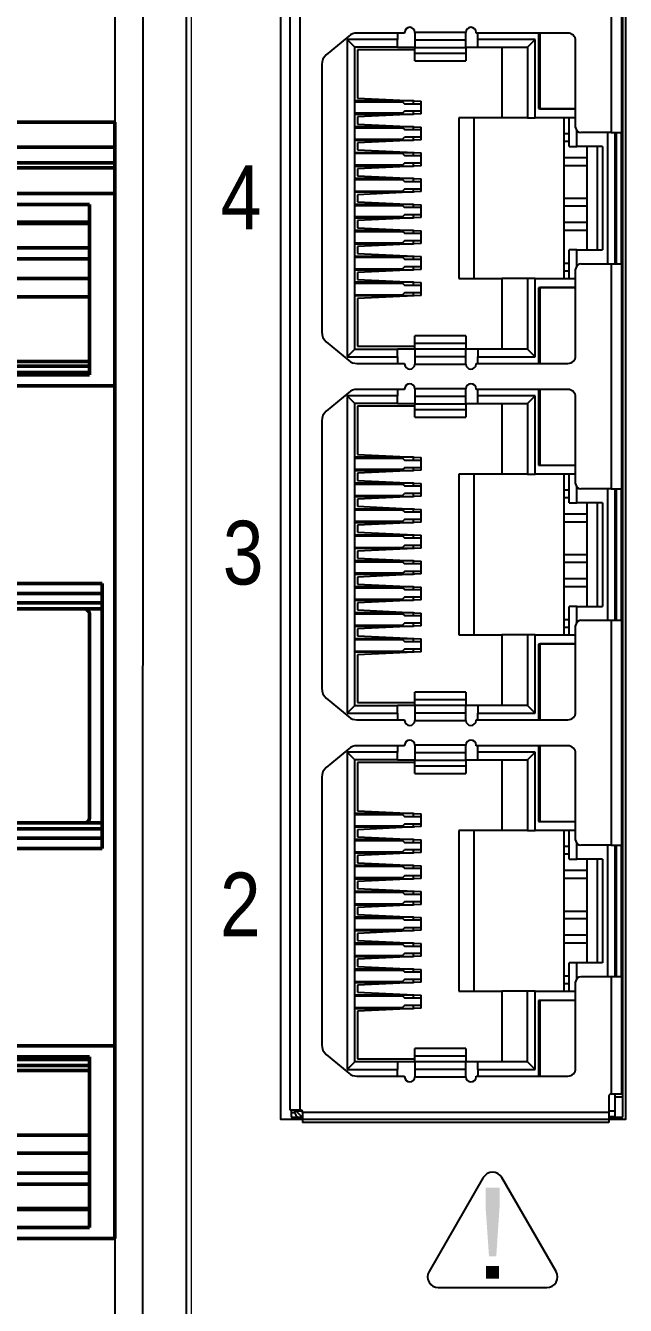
# Model space of a CAD drawing. Header units: inches. Extents: x 0 to 316, y -1 to 150.
# Drawn here: x 257.7933 to 258.025, y 27.285 to 27.7797 of the extents above; entities that cross this region are included whole.
import ezdxf

# ---------------------------------------------------------------- set-up
doc = ezdxf.new("R2010")
doc.units = ezdxf.units.IN
doc.header["$MEASUREMENT"] = 0
doc.styles.add('尺寸标注Arial', font='arial.ttf', dxfattribs={"width": 0.7})

# ---------------------------------------------------------------- blocks, each defined once
blk = doc.blocks.new('AB 1783-US5T')
h = blk.add_hatch(color=2)
edge = h.paths.add_edge_path()
edge.add_spline(control_points=[(-0.0155, 1.37), (-0.0155, 1.37), (-0.0207, 1.4447), (-0.0207, 1.4447), (-0.0207, 1.4447), (-0.0207, 1.4447), (-0.0207, 1.4759), (-0.0207, 1.4759), (-0.0207, 1.4759), (-0.0207, 1.4759), (0.0007, 1.4759), (0.0007, 1.4759), (0.0007, 1.4759), (0.0007, 1.4759), (0.0007, 1.4447), (0.0007, 1.4447), (0.0007, 1.4447), (0.0007, 1.4447), (-0.0043, 1.37), (-0.0043, 1.37), (-0.0043, 1.37), (-0.0043, 1.37), (-0.0155, 1.37), (-0.0155, 1.37)], knot_values=[0, 0, 0, 0, 0.166667, 0.166667, 0.166667, 0.166767, 0.333333, 0.333333, 0.333333, 0.333433, 0.5, 0.5, 0.5, 0.5001, 0.666667, 0.666667, 0.666667, 0.666767, 0.833333, 0.833333, 0.833333, 0.833433, 1, 1, 1, 1], degree=3, periodic=0)
h = blk.add_hatch(color=2)
edge = h.paths.add_edge_path()
edge.add_spline(control_points=[(-0.02, 1.3351), (-0.02, 1.3351), (-0.02, 1.3548), (-0.02, 1.3548), (-0.02, 1.3548), (-0.02, 1.3548), (-0.0001, 1.3548), (-0.0001, 1.3548), (-0.0001, 1.3548), (-0.0001, 1.3548), (-0.0001, 1.3351), (-0.0001, 1.3351), (-0.0001, 1.3351), (-0.0001, 1.3351), (-0.02, 1.3351), (-0.02, 1.3351)], knot_values=[0, 0, 0, 0, 0.25, 0.25, 0.25, 0.2501, 0.5, 0.5, 0.5, 0.5001, 0.75, 0.75, 0.75, 0.7501, 1, 1, 1, 1], degree=3, periodic=0)
at = {"color": 2}
for p, q in [((-0.5925, 4.5177), (-0.5925, 0.0001)), ((-0.5493, 0.0001), (-0.5492, 4.5079)), ((-0.4823, 0.1673), (-0.4823, 4.3406)), ((0.1909, 1.5846), (0.1909, 3.8799)), ((-0.3228, 3.8597), (-0.3228, 1.5959)), ((-0.3071, 3.8597), (-0.3071, 1.5959)), ((0.1732, 3.4514), (0.1732, 3.1042)), ((0.189, 3.4514), (0.189, 3.1042)), ((0.1909, 3.2616), (0.189, 3.2616)), ((-0.2319, 3.2531), (-0.2665, 3.2242)), ((-0.1567, 3.2477), (-0.2343, 3.2477)), ((-0.2343, 3.2477), (-0.2343, 2.7579)), ((-0.2343, 3.2477), (-0.2224, 3.2358)), ((-0.1457, 3.2577), (-0.2193, 3.2577)), ((-0.1567, 3.2577), (-0.1567, 3.2477)), ((-0.1567, 3.2358), (-0.1567, 3.2477)), ((-0.1457, 3.2587), (-0.1457, 3.2577)), ((-0.0512, 3.2587), (-0.1299, 3.2587)), ((-0.1299, 3.2587), (-0.1299, 3.2469)), ((-0.0512, 3.2469), (-0.1299, 3.2469)), ((-0.1299, 3.2469), (-0.1299, 3.2356)), ((-0.0512, 3.2469), (-0.0512, 3.2587)), ((-0.0512, 3.2356), (-0.0512, 3.2469)), ((-0.0354, 3.2577), (-0.0354, 3.2587)), ((0.1063, 3.2577), (-0.0354, 3.2577)), ((-0.0327, 3.2477), (-0.0327, 3.2577)), ((0.0555, 3.2477), (-0.0327, 3.2477)), ((-0.0327, 3.2358), (-0.0327, 3.2477)), ((0.0555, 3.2477), (0.0437, 3.2358)), ((0.0555, 3.1268), (0.0555, 3.2477)), ((0.061, 3.2577), (0.061, 3.141)), ((0.063, 3.2577), (0.063, 3.1408)), ((0.1181, 3.112), (0.1181, 3.2459)), ((0.189, 3.2419), (0.1909, 3.2419)), ((-0.1567, 3.2358), (-0.2224, 3.2358)), ((-0.2224, 2.7697), (-0.2224, 3.2358)), ((-0.2185, 3.2319), (-0.2185, 3.1573)), ((-0.1299, 3.2319), (-0.2185, 3.2319)), ((-0.1567, 3.2358), (-0.1299, 3.2358)), ((-0.1299, 3.2356), (-0.0512, 3.2356)), ((-0.1299, 3.2263), (-0.1299, 3.2356)), ((-0.0512, 3.2263), (-0.1299, 3.2263)), ((-0.1299, 3.215), (-0.1299, 3.2263)), ((-0.0512, 3.2358), (-0.0327, 3.2358)), ((-0.0512, 3.2356), (-0.0512, 3.2263)), ((-0.0512, 3.2263), (-0.0512, 3.215)), ((-0.0327, 3.2358), (0.0437, 3.2358)), ((0.0043, 3.2358), (0.0043, 3.1268)), ((0.0437, 3.2358), (0.0437, 3.1268)), ((-0.2736, 3.2091), (-0.2736, 2.7964)), ((-0.1299, 3.215), (-0.0512, 3.215)), ((0.061, 3.2126), (0.063, 3.2146)), ((0.061, 3.2126), (0.063, 3.2126)), ((0.061, 3.191), (0.063, 3.189)), ((0.061, 3.191), (0.063, 3.191)), ((0.1909, 3.1876), (0.189, 3.1876)), ((0.189, 3.1679), (0.1909, 3.1679)), ((0.1909, 3.1616), (0.189, 3.1616)), ((-0.1319, 3.153), (-0.2224, 3.153)), ((-0.2224, 3.1516), (-0.1488, 3.1516)), ((-0.2185, 3.1573), (-0.1201, 3.1526)), ((-0.1488, 3.1516), (-0.1456, 3.1487)), ((-0.1456, 3.1487), (-0.1201, 3.1487)), ((-0.1319, 3.1487), (-0.1319, 3.153)), ((-0.1201, 3.1329), (-0.1201, 3.1526)), ((0.061, 3.141), (0.1181, 3.141)), ((0.063, 3.1408), (0.1181, 3.1408)), ((0.189, 3.1419), (0.1909, 3.1419)), ((-0.1488, 3.1339), (-0.2224, 3.1339)), ((-0.2224, 3.1325), (-0.1319, 3.1325)), ((-0.1201, 3.1329), (-0.2185, 3.1282)), ((-0.2185, 3.1282), (-0.2185, 3.1173)), ((-0.1456, 3.1369), (-0.1488, 3.1339)), ((-0.1201, 3.1369), (-0.1456, 3.1369)), ((-0.1319, 3.1325), (-0.1319, 3.1369)), ((-0.0622, 3.1268), (-0.0622, 2.8788)), ((0.0043, 3.1268), (-0.0622, 3.1268)), ((-0.0386, 2.8788), (-0.0386, 3.1268)), ((0.0437, 3.1268), (0.0043, 3.1268)), ((0.0437, 3.1268), (0.0555, 3.1268)), ((0.1181, 3.1268), (0.0555, 3.1268)), ((0.1004, 2.8788), (0.1004, 3.1268)), ((0.1083, 3.0827), (0.1083, 3.1268)), ((0.1909, 3.1366), (0.189, 3.1366)), ((-0.1319, 3.113), (-0.2224, 3.113)), ((-0.2224, 3.1116), (-0.1488, 3.1116)), ((-0.2185, 3.1173), (-0.1201, 3.1126)), ((-0.1488, 3.1116), (-0.1456, 3.1087)), ((-0.1456, 3.1087), (-0.1201, 3.1087)), ((-0.1319, 3.1087), (-0.1319, 3.113)), ((-0.1201, 3.0929), (-0.1201, 3.1126)), ((0.1083, 3.1022), (0.1004, 3.1022)), ((0.1201, 3.0827), (0.1201, 3.1068)), ((0.1732, 3.1042), (0.126, 3.1042)), ((0.1673, 3.1042), (0.1673, 2.9014)), ((0.1732, 3.1042), (0.189, 3.1042)), ((0.1791, 2.9014), (0.1791, 3.1042)), ((0.1811, 2.9014), (0.1811, 3.1042)), ((0.189, 3.1189), (0.1909, 3.1189)), ((0.189, 2.9014), (0.189, 3.1042)), ((-0.2224, 3.0939), (-0.1488, 3.0939)), ((-0.2224, 3.0925), (-0.1319, 3.0925)), ((-0.1201, 3.0929), (-0.2185, 3.0882)), ((-0.2185, 3.0882), (-0.2185, 3.0773)), ((-0.1488, 3.0939), (-0.1456, 3.0969)), ((-0.1201, 3.0969), (-0.1456, 3.0969)), ((-0.1319, 3.0925), (-0.1319, 3.0969)), ((0.1083, 3.0904), (0.1004, 3.0904)), ((0.1083, 3.0827), (0.1201, 3.0827)), ((0.1594, 3.0827), (0.1201, 3.0827)), ((0.1358, 2.9229), (0.1358, 3.0827)), ((0.1516, 3.0827), (0.1516, 2.9229)), ((0.1594, 3.0827), (0.1594, 2.9229)), ((0.1811, 3.0876), (0.1791, 3.0876)), ((0.1909, 3.0876), (0.189, 3.0876)), ((-0.1319, 3.073), (-0.2224, 3.073)), ((-0.1488, 3.0716), (-0.2224, 3.0716)), ((-0.2185, 3.0773), (-0.1201, 3.0726)), ((-0.1488, 3.0716), (-0.1456, 3.0687)), ((-0.1456, 3.0687), (-0.1201, 3.0687)), ((-0.1319, 3.0687), (-0.1319, 3.073)), ((-0.1201, 3.0529), (-0.1201, 3.0726)), ((0.1358, 3.0652), (0.1004, 3.0652)), ((0.1791, 3.0679), (0.1811, 3.0679)), ((0.1791, 3.0618), (0.1811, 3.0618)), ((0.189, 3.0679), (0.1909, 3.0679)), ((0.189, 3.0618), (0.1909, 3.0618)), ((-0.1488, 3.0539), (-0.2224, 3.0539)), ((-0.2224, 3.0525), (-0.1319, 3.0525)), ((-0.1201, 3.0529), (-0.2185, 3.0482)), ((-0.2185, 3.0482), (-0.2185, 3.0373)), ((-0.1456, 3.0569), (-0.1488, 3.0539)), ((-0.1201, 3.0569), (-0.1456, 3.0569)), ((-0.1319, 3.0525), (-0.1319, 3.0569)), ((0.1004, 3.0534), (0.1358, 3.0534)), ((-0.1319, 3.033), (-0.2224, 3.033)), ((-0.2224, 3.0316), (-0.1488, 3.0316)), ((-0.2185, 3.0373), (-0.1201, 3.0326)), ((-0.1488, 3.0316), (-0.1456, 3.0287)), ((-0.1456, 3.0287), (-0.1201, 3.0287)), ((-0.1319, 3.0287), (-0.1319, 3.033)), ((-0.1201, 3.0129), (-0.1201, 3.0326)), ((-0.2224, 3.0139), (-0.1488, 3.0139)), ((-0.2224, 3.0125), (-0.1319, 3.0125)), ((-0.1201, 3.0129), (-0.2185, 3.0082)), ((-0.2185, 3.0082), (-0.2185, 2.9973)), ((-0.1456, 3.0169), (-0.1488, 3.0139)), ((-0.1201, 3.0169), (-0.1456, 3.0169)), ((-0.1319, 3.0125), (-0.1319, 3.0169)), ((-0.1319, 2.993), (-0.2224, 2.993)), ((-0.2224, 2.9916), (-0.1488, 2.9916)), ((-0.2185, 2.9973), (-0.1201, 2.9926)), ((-0.1488, 2.9916), (-0.1456, 2.9887)), ((-0.1201, 2.9887), (-0.1456, 2.9887)), ((-0.1319, 2.9887), (-0.1319, 2.993)), ((-0.1201, 2.9729), (-0.1201, 2.9926)), ((0.1358, 3.0022), (0.1004, 3.0022)), ((0.1358, 2.9904), (0.1004, 2.9904)), ((-0.1488, 2.9739), (-0.2224, 2.9739)), ((-0.2224, 2.9725), (-0.1319, 2.9725)), ((-0.1201, 2.9729), (-0.2185, 2.9682)), ((-0.2185, 2.9682), (-0.2185, 2.9573)), ((-0.1456, 2.9769), (-0.1488, 2.9739)), ((-0.1201, 2.9769), (-0.1456, 2.9769)), ((-0.1319, 2.9725), (-0.1319, 2.9769)), ((0.1358, 2.9652), (0.1004, 2.9652)), ((-0.1319, 2.953), (-0.2224, 2.953)), ((-0.2224, 2.9516), (-0.1488, 2.9516)), ((-0.2185, 2.9573), (-0.1201, 2.9526)), ((-0.1488, 2.9516), (-0.1456, 2.9487)), ((-0.1456, 2.9487), (-0.1201, 2.9487)), ((-0.1319, 2.9487), (-0.1319, 2.953)), ((-0.1201, 2.9329), (-0.1201, 2.9526)), ((0.1004, 2.9534), (0.1358, 2.9534)), ((0.1811, 2.9437), (0.1791, 2.9437)), ((0.1909, 2.9437), (0.189, 2.9437)), ((-0.2224, 2.9339), (-0.1488, 2.9339)), ((-0.2224, 2.9325), (-0.1319, 2.9325)), ((-0.1201, 2.9329), (-0.2185, 2.9282)), ((-0.2185, 2.9282), (-0.2185, 2.9173)), ((-0.1456, 2.9369), (-0.1488, 2.9339)), ((-0.1201, 2.9369), (-0.1456, 2.9369)), ((-0.1319, 2.9325), (-0.1319, 2.9369)), ((0.1811, 2.9366), (0.1791, 2.9366)), ((0.1909, 2.9366), (0.189, 2.9366)), ((-0.1319, 2.913), (-0.2224, 2.913)), ((-0.2224, 2.9116), (-0.1488, 2.9116)), ((-0.2185, 2.9173), (-0.1201, 2.9126)), ((-0.1488, 2.9116), (-0.1456, 2.9087)), ((-0.1456, 2.9087), (-0.1201, 2.9087)), ((-0.1319, 2.9087), (-0.1319, 2.913)), ((-0.1201, 2.8929), (-0.1201, 2.9126)), ((0.1083, 2.8788), (0.1083, 2.9229)), ((0.1201, 2.9229), (0.1083, 2.9229)), ((0.1201, 2.8987), (0.1201, 2.9229)), ((0.1201, 2.9229), (0.1594, 2.9229)), ((0.1791, 2.9189), (0.1811, 2.9189)), ((0.189, 2.9189), (0.1909, 2.9189)), ((-0.2224, 2.8939), (-0.1488, 2.8939)), ((-0.2224, 2.8925), (-0.1319, 2.8925)), ((-0.1201, 2.8929), (-0.2185, 2.8882)), ((-0.2185, 2.8882), (-0.2185, 2.8773)), ((-0.1456, 2.8969), (-0.1488, 2.8939)), ((-0.1201, 2.8969), (-0.1456, 2.8969)), ((-0.1319, 2.8925), (-0.1319, 2.8969)), ((0.1083, 2.9022), (0.1004, 2.9022)), ((0.1083, 2.8904), (0.1004, 2.8904)), ((0.1181, 2.7597), (0.1181, 2.8935)), ((0.126, 2.9014), (0.1732, 2.9014)), ((0.1732, 2.9014), (0.1732, 2.5542)), ((0.1732, 2.9014), (0.189, 2.9014)), ((0.189, 2.9014), (0.189, 2.5542)), ((0.1909, 2.8876), (0.189, 2.8876)), ((-0.1319, 2.873), (-0.2224, 2.873)), ((-0.2224, 2.8716), (-0.1488, 2.8716)), ((-0.2185, 2.8773), (-0.1201, 2.8726)), ((-0.1488, 2.8716), (-0.1456, 2.8687)), ((-0.1456, 2.8687), (-0.1201, 2.8687)), ((-0.1319, 2.8687), (-0.1319, 2.873)), ((-0.1201, 2.8529), (-0.1201, 2.8726)), ((-0.0622, 2.8788), (0.0043, 2.8788)), ((0.0043, 2.8788), (0.0043, 2.7697)), ((0.0437, 2.8788), (0.0043, 2.8788)), ((0.0437, 2.8788), (0.0437, 2.7697)), ((0.0555, 2.8788), (0.0437, 2.8788)), ((0.0555, 2.7579), (0.0555, 2.8788)), ((0.0555, 2.8788), (0.1181, 2.8788)), ((0.1181, 2.8646), (0.061, 2.8646)), ((0.061, 2.8646), (0.061, 2.7479)), ((0.1181, 2.8648), (0.063, 2.8648)), ((0.063, 2.8648), (0.063, 2.7479)), ((0.189, 2.8679), (0.1909, 2.8679)), ((-0.2224, 2.8539), (-0.1488, 2.8539)), ((-0.2224, 2.8525), (-0.1319, 2.8525)), ((-0.1201, 2.8529), (-0.2185, 2.8482)), ((-0.2185, 2.8482), (-0.2185, 2.7744)), ((-0.1456, 2.8569), (-0.1488, 2.8539)), ((-0.1201, 2.8569), (-0.1456, 2.8569)), ((-0.1319, 2.8525), (-0.1319, 2.8569)), ((0.1909, 2.8636), (0.189, 2.8636)), ((0.189, 2.8439), (0.1909, 2.8439)), ((0.1909, 2.8366), (0.189, 2.8366)), ((0.063, 2.8166), (0.061, 2.8146)), ((0.063, 2.8146), (0.061, 2.8146)), ((0.189, 2.8189), (0.1909, 2.8189)), ((-0.0512, 2.7905), (-0.1299, 2.7905)), ((-0.1299, 2.7793), (-0.1299, 2.7905)), ((-0.0512, 2.7905), (-0.0512, 2.7793)), ((0.063, 2.791), (0.061, 2.7929)), ((0.063, 2.7929), (0.061, 2.7929)), ((-0.2665, 2.7813), (-0.2319, 2.7524)), ((-0.2343, 2.7579), (-0.2224, 2.7697)), ((-0.2224, 2.7697), (-0.1567, 2.7697)), ((-0.2185, 2.7744), (-0.1299, 2.7744)), ((-0.1567, 2.7579), (-0.1567, 2.7697)), ((-0.1299, 2.7697), (-0.1567, 2.7697)), ((-0.1299, 2.7793), (-0.0512, 2.7793)), ((-0.1299, 2.7699), (-0.1299, 2.7793)), ((-0.0512, 2.7699), (-0.1299, 2.7699)), ((-0.1299, 2.7699), (-0.1299, 2.7587)), ((-0.0512, 2.7793), (-0.0512, 2.7699)), ((-0.0512, 2.7587), (-0.0512, 2.7699)), ((-0.0327, 2.7697), (-0.0512, 2.7697)), ((0.0437, 2.7697), (-0.0327, 2.7697)), ((-0.0327, 2.7697), (-0.0327, 2.7579)), ((0.0437, 2.7697), (0.0555, 2.7579)), ((-0.2343, 2.7579), (-0.1567, 2.7579)), ((-0.2193, 2.7479), (-0.1457, 2.7479)), ((-0.1567, 2.7579), (-0.1567, 2.7479)), ((-0.1457, 2.7479), (-0.1457, 2.7469)), ((-0.1299, 2.7587), (-0.0512, 2.7587)), ((-0.1299, 2.7587), (-0.1299, 2.7469)), ((-0.1299, 2.7469), (-0.0512, 2.7469)), ((-0.0512, 2.7469), (-0.0512, 2.7587)), ((-0.0354, 2.7469), (-0.0354, 2.7479)), ((-0.0354, 2.7479), (0.1063, 2.7479)), ((-0.0327, 2.7579), (0.0555, 2.7579)), ((-0.0327, 2.7479), (-0.0327, 2.7579)), ((0.1909, 2.7636), (0.189, 2.7636)), ((0.189, 2.7439), (0.1909, 2.7439)), ((0.189, 2.7337), (0.1909, 2.7337)), ((-0.1457, 2.7077), (-0.2193, 2.7077)), ((-0.1567, 2.7077), (-0.1567, 2.6977)), ((-0.1457, 2.7087), (-0.1457, 2.7077)), ((-0.0512, 2.7087), (-0.1299, 2.7087)), ((-0.1299, 2.7087), (-0.1299, 2.6969)), ((-0.0512, 2.6969), (-0.0512, 2.7087)), ((-0.0354, 2.7077), (-0.0354, 2.7087)), ((0.1063, 2.7077), (-0.0354, 2.7077)), ((-0.0327, 2.6977), (-0.0327, 2.7077)), ((0.061, 2.7077), (0.061, 2.591)), ((0.063, 2.7077), (0.063, 2.5908)), ((0.1909, 2.7219), (0.189, 2.7219)), ((0.1909, 2.7116), (0.189, 2.7116)), ((-0.2319, 2.7031), (-0.2665, 2.6742)), ((-0.1567, 2.6977), (-0.2343, 2.6977)), ((-0.2343, 2.6977), (-0.2343, 2.2079)), ((-0.2343, 2.6977), (-0.2224, 2.6858)), ((-0.1567, 2.6858), (-0.1567, 2.6977)), ((-0.0512, 2.6969), (-0.1299, 2.6969)), ((-0.1299, 2.6969), (-0.1299, 2.6856)), ((-0.0512, 2.6856), (-0.0512, 2.6969)), ((0.0555, 2.6977), (-0.0327, 2.6977)), ((-0.0327, 2.6858), (-0.0327, 2.6977)), ((0.0555, 2.6977), (0.0437, 2.6858)), ((0.0555, 2.5768), (0.0555, 2.6977)), ((0.1181, 2.562), (0.1181, 2.6959)), ((0.189, 2.6919), (0.1909, 2.6919)), ((-0.2224, 2.2197), (-0.2224, 2.6858)), ((-0.1567, 2.6858), (-0.2224, 2.6858)), ((-0.2185, 2.6819), (-0.2185, 2.6073)), ((-0.1299, 2.6819), (-0.2185, 2.6819)), ((-0.1567, 2.6858), (-0.1299, 2.6858)), ((-0.1299, 2.6856), (-0.0512, 2.6856)), ((-0.1299, 2.6763), (-0.1299, 2.6856)), ((-0.0512, 2.6763), (-0.1299, 2.6763)), ((-0.1299, 2.665), (-0.1299, 2.6763)), ((-0.0512, 2.6858), (-0.0327, 2.6858)), ((-0.0512, 2.6856), (-0.0512, 2.6763)), ((-0.0512, 2.6763), (-0.0512, 2.665)), ((-0.0327, 2.6858), (0.0437, 2.6858)), ((0.0043, 2.6858), (0.0043, 2.5768)), ((0.0437, 2.6858), (0.0437, 2.5768)), ((-0.2736, 2.6591), (-0.2736, 2.2464)), ((-0.1299, 2.665), (-0.0512, 2.665)), ((0.061, 2.6626), (0.063, 2.6646)), ((0.061, 2.6626), (0.063, 2.6626)), ((0.061, 2.641), (0.063, 2.641)), ((0.061, 2.641), (0.063, 2.639)), ((0.1909, 2.6376), (0.189, 2.6376)), ((-0.2185, 2.6073), (-0.1201, 2.6026)), ((0.189, 2.6179), (0.1909, 2.6179)), ((0.1909, 2.6116), (0.189, 2.6116)), ((-0.1319, 2.603), (-0.2224, 2.603)), ((-0.2224, 2.6016), (-0.1488, 2.6016)), ((-0.1488, 2.6016), (-0.1456, 2.5987)), ((-0.1456, 2.5987), (-0.1201, 2.5987)), ((-0.1319, 2.5987), (-0.1319, 2.603)), ((-0.1201, 2.5829), (-0.1201, 2.6026)), ((0.061, 2.591), (0.1181, 2.591)), ((0.063, 2.5908), (0.1181, 2.5908)), ((0.189, 2.5919), (0.1909, 2.5919)), ((-0.1488, 2.5839), (-0.2224, 2.5839)), ((-0.2224, 2.5825), (-0.1319, 2.5825)), ((-0.1201, 2.5829), (-0.2185, 2.5782)), ((-0.2185, 2.5782), (-0.2185, 2.5673)), ((-0.1456, 2.5869), (-0.1488, 2.5839)), ((-0.1201, 2.5869), (-0.1456, 2.5869)), ((-0.1319, 2.5825), (-0.1319, 2.5869)), ((-0.0622, 2.5768), (-0.0622, 2.3288)), ((0.0043, 2.5768), (-0.0622, 2.5768)), ((-0.0386, 2.3288), (-0.0386, 2.5768)), ((0.0437, 2.5768), (0.0043, 2.5768)), ((0.0437, 2.5768), (0.0555, 2.5768)), ((0.1181, 2.5768), (0.0555, 2.5768)), ((0.1004, 2.3288), (0.1004, 2.5768)), ((0.1083, 2.5327), (0.1083, 2.5768)), ((0.1909, 2.5866), (0.189, 2.5866)), ((0.189, 2.5689), (0.1909, 2.5689)), ((-0.1319, 2.563), (-0.2224, 2.563)), ((-0.2224, 2.5616), (-0.1488, 2.5616)), ((-0.2185, 2.5673), (-0.1201, 2.5626)), ((-0.1488, 2.5616), (-0.1456, 2.5587)), ((-0.1456, 2.5587), (-0.1201, 2.5587)), ((-0.1319, 2.5587), (-0.1319, 2.563)), ((-0.1201, 2.5429), (-0.1201, 2.5626)), ((0.1083, 2.5522), (0.1004, 2.5522)), ((0.1201, 2.5327), (0.1201, 2.5568)), ((0.1732, 2.5542), (0.126, 2.5542)), ((0.1673, 2.5542), (0.1673, 2.3514)), ((0.1732, 2.5542), (0.189, 2.5542)), ((0.1791, 2.3514), (0.1791, 2.5542)), ((0.1811, 2.3514), (0.1811, 2.5542)), ((0.189, 2.3514), (0.189, 2.5542)), ((-0.2224, 2.5439), (-0.1488, 2.5439)), ((-0.2224, 2.5425), (-0.1319, 2.5425)), ((-0.1201, 2.5429), (-0.2185, 2.5382)), ((-0.2185, 2.5382), (-0.2185, 2.5273)), ((-0.1488, 2.5439), (-0.1456, 2.5469)), ((-0.1201, 2.5469), (-0.1456, 2.5469)), ((-0.1319, 2.5425), (-0.1319, 2.5469)), ((0.1083, 2.5404), (0.1004, 2.5404)), ((0.1083, 2.5327), (0.1201, 2.5327)), ((0.1594, 2.5327), (0.1201, 2.5327)), ((0.1358, 2.3729), (0.1358, 2.5327)), ((0.1516, 2.5327), (0.1516, 2.3729)), ((0.1594, 2.5327), (0.1594, 2.3729)), ((0.1811, 2.5376), (0.1791, 2.5376)), ((0.1909, 2.5376), (0.189, 2.5376)), ((-0.1319, 2.523), (-0.2224, 2.523)), ((-0.1488, 2.5216), (-0.2224, 2.5216)), ((-0.2185, 2.5273), (-0.1201, 2.5226)), ((-0.1488, 2.5216), (-0.1456, 2.5187)), ((-0.1456, 2.5187), (-0.1201, 2.5187)), ((-0.1319, 2.5187), (-0.1319, 2.523)), ((-0.1201, 2.5029), (-0.1201, 2.5226)), ((0.1358, 2.5152), (0.1004, 2.5152)), ((0.1791, 2.5179), (0.1811, 2.5179)), ((0.1791, 2.5118), (0.1811, 2.5118)), ((0.189, 2.5179), (0.1909, 2.5179)), ((0.189, 2.5118), (0.1909, 2.5118)), ((-0.1488, 2.5039), (-0.2224, 2.5039)), ((-0.2224, 2.5025), (-0.1319, 2.5025)), ((-0.1201, 2.5029), (-0.2185, 2.4982)), ((-0.2185, 2.4982), (-0.2185, 2.4873)), ((-0.1456, 2.5069), (-0.1488, 2.5039)), ((-0.1201, 2.5069), (-0.1456, 2.5069)), ((-0.1319, 2.5025), (-0.1319, 2.5069)), ((0.1004, 2.5034), (0.1358, 2.5034)), ((-0.1319, 2.483), (-0.2224, 2.483)), ((-0.2224, 2.4816), (-0.1488, 2.4816)), ((-0.2185, 2.4873), (-0.1201, 2.4826)), ((-0.1488, 2.4816), (-0.1456, 2.4787)), ((-0.1456, 2.4787), (-0.1201, 2.4787)), ((-0.1319, 2.4787), (-0.1319, 2.483)), ((-0.1201, 2.4629), (-0.1201, 2.4826)), ((-0.2224, 2.4639), (-0.1488, 2.4639)), ((-0.2224, 2.4625), (-0.1319, 2.4625)), ((-0.1201, 2.4629), (-0.2185, 2.4582)), ((-0.2185, 2.4582), (-0.2185, 2.4473)), ((-0.1456, 2.4669), (-0.1488, 2.4639)), ((-0.1201, 2.4669), (-0.1456, 2.4669)), ((-0.1319, 2.4625), (-0.1319, 2.4669)), ((0.1358, 2.4522), (0.1004, 2.4522)), ((-0.1319, 2.443), (-0.2224, 2.443)), ((-0.2224, 2.4416), (-0.1488, 2.4416)), ((-0.2185, 2.4473), (-0.1201, 2.4426)), ((-0.1488, 2.4416), (-0.1456, 2.4387)), ((-0.1201, 2.4387), (-0.1456, 2.4387)), ((-0.1319, 2.4387), (-0.1319, 2.443)), ((-0.1201, 2.4229), (-0.1201, 2.4426)), ((0.1358, 2.4404), (0.1004, 2.4404)), ((-0.1488, 2.4239), (-0.2224, 2.4239)), ((-0.2224, 2.4225), (-0.1319, 2.4225)), ((-0.1201, 2.4229), (-0.2185, 2.4182)), ((-0.2185, 2.4182), (-0.2185, 2.4073)), ((-0.1456, 2.4269), (-0.1488, 2.4239)), ((-0.1201, 2.4269), (-0.1456, 2.4269)), ((-0.1319, 2.4225), (-0.1319, 2.4269)), ((0.1358, 2.4152), (0.1004, 2.4152)), ((-0.1319, 2.403), (-0.2224, 2.403)), ((-0.2224, 2.4016), (-0.1488, 2.4016)), ((-0.2185, 2.4073), (-0.1201, 2.4026)), ((-0.1488, 2.4016), (-0.1456, 2.3987)), ((-0.1456, 2.3987), (-0.1201, 2.3987)), ((-0.1319, 2.3987), (-0.1319, 2.403)), ((-0.1201, 2.3829), (-0.1201, 2.4026)), ((0.1004, 2.4034), (0.1358, 2.4034)), ((0.1811, 2.3937), (0.1791, 2.3937)), ((0.1909, 2.3937), (0.189, 2.3937)), ((-0.2224, 2.3839), (-0.1488, 2.3839)), ((-0.2224, 2.3825), (-0.1319, 2.3825)), ((-0.1201, 2.3829), (-0.2185, 2.3782)), ((-0.2185, 2.3782), (-0.2185, 2.3673)), ((-0.1456, 2.3869), (-0.1488, 2.3839)), ((-0.1201, 2.3869), (-0.1456, 2.3869)), ((-0.1319, 2.3825), (-0.1319, 2.3869)), ((0.1083, 2.3288), (0.1083, 2.3729)), ((0.1201, 2.3729), (0.1083, 2.3729)), ((0.1201, 2.3487), (0.1201, 2.3729)), ((0.1201, 2.3729), (0.1594, 2.3729)), ((0.1811, 2.3866), (0.1791, 2.3866)), ((0.1909, 2.3866), (0.189, 2.3866)), ((-0.1319, 2.363), (-0.2224, 2.363)), ((-0.2224, 2.3616), (-0.1488, 2.3616)), ((-0.2185, 2.3673), (-0.1201, 2.3626)), ((-0.1488, 2.3616), (-0.1456, 2.3587)), ((-0.1456, 2.3587), (-0.1201, 2.3587)), ((-0.1319, 2.3587), (-0.1319, 2.363)), ((-0.1201, 2.3429), (-0.1201, 2.3626)), ((0.1083, 2.3522), (0.1004, 2.3522)), ((0.126, 2.3514), (0.1732, 2.3514)), ((0.1732, 2.3514), (0.1732, 2.0042)), ((0.1732, 2.3514), (0.189, 2.3514)), ((0.1791, 2.3689), (0.1811, 2.3689)), ((0.189, 2.3689), (0.1909, 2.3689)), ((0.189, 2.3514), (0.189, 2.0042)), ((-0.2224, 2.3439), (-0.1488, 2.3439)), ((-0.2224, 2.3425), (-0.1319, 2.3425)), ((-0.1201, 2.3429), (-0.2185, 2.3382)), ((-0.2185, 2.3382), (-0.2185, 2.3273)), ((-0.1456, 2.3469), (-0.1488, 2.3439)), ((-0.1201, 2.3469), (-0.1456, 2.3469)), ((-0.1319, 2.3425), (-0.1319, 2.3469)), ((0.1083, 2.3404), (0.1004, 2.3404)), ((0.1181, 2.2097), (0.1181, 2.3435)), ((0.1909, 2.3376), (0.189, 2.3376)), ((-0.1319, 2.323), (-0.2224, 2.323)), ((-0.2224, 2.3216), (-0.1488, 2.3216)), ((-0.2185, 2.3273), (-0.1201, 2.3226)), ((-0.1488, 2.3216), (-0.1456, 2.3187)), ((-0.1456, 2.3187), (-0.1201, 2.3187)), ((-0.1319, 2.3187), (-0.1319, 2.323)), ((-0.1201, 2.3029), (-0.1201, 2.3226)), ((-0.0622, 2.3288), (0.0043, 2.3288)), ((0.0043, 2.3288), (0.0043, 2.2197)), ((0.0437, 2.3288), (0.0043, 2.3288)), ((0.0437, 2.3288), (0.0437, 2.2197)), ((0.0555, 2.3288), (0.0437, 2.3288)), ((0.0555, 2.2079), (0.0555, 2.3288)), ((0.0555, 2.3288), (0.1181, 2.3288)), ((0.1181, 2.3146), (0.061, 2.3146)), ((0.061, 2.3146), (0.061, 2.1979)), ((0.063, 2.3148), (0.063, 2.1979)), ((0.1181, 2.3148), (0.063, 2.3148)), ((0.189, 2.3179), (0.1909, 2.3179)), ((0.1909, 2.3136), (0.189, 2.3136)), ((-0.2224, 2.3039), (-0.1488, 2.3039)), ((-0.2224, 2.3025), (-0.1319, 2.3025)), ((-0.1201, 2.3029), (-0.2185, 2.2982)), ((-0.2185, 2.2982), (-0.2185, 2.2244)), ((-0.1456, 2.3069), (-0.1488, 2.3039)), ((-0.1201, 2.3069), (-0.1456, 2.3069)), ((-0.1319, 2.3025), (-0.1319, 2.3069)), ((0.189, 2.2939), (0.1909, 2.2939)), ((0.1909, 2.2866), (0.189, 2.2866)), ((0.063, 2.2666), (0.061, 2.2646)), ((0.063, 2.2646), (0.061, 2.2646)), ((0.189, 2.2689), (0.1909, 2.2689)), ((-0.0512, 2.2405), (-0.1299, 2.2405)), ((-0.1299, 2.2293), (-0.1299, 2.2405)), ((-0.0512, 2.2405), (-0.0512, 2.2293)), ((0.063, 2.241), (0.061, 2.2429)), ((0.063, 2.2429), (0.061, 2.2429)), ((-0.2665, 2.2313), (-0.2319, 2.2024)), ((-0.2343, 2.2079), (-0.2224, 2.2197)), ((-0.2224, 2.2197), (-0.1567, 2.2197)), ((-0.2185, 2.2244), (-0.1299, 2.2244)), ((-0.1567, 2.2079), (-0.1567, 2.2197)), ((-0.1299, 2.2197), (-0.1567, 2.2197)), ((-0.1299, 2.2293), (-0.0512, 2.2293)), ((-0.1299, 2.2199), (-0.1299, 2.2293)), ((-0.0512, 2.2199), (-0.1299, 2.2199)), ((-0.1299, 2.2199), (-0.1299, 2.2087)), ((-0.0512, 2.2293), (-0.0512, 2.2199)), ((-0.0512, 2.2087), (-0.0512, 2.2199)), ((-0.0327, 2.2197), (-0.0512, 2.2197)), ((0.0437, 2.2197), (-0.0327, 2.2197)), ((-0.0327, 2.2197), (-0.0327, 2.2079)), ((0.0437, 2.2197), (0.0555, 2.2079)), ((0.1909, 2.2136), (0.189, 2.2136)), ((-0.2343, 2.2079), (-0.1567, 2.2079)), ((-0.2193, 2.1979), (-0.1457, 2.1979)), ((-0.1567, 2.2079), (-0.1567, 2.1979)), ((-0.1457, 2.1979), (-0.1457, 2.1969)), ((-0.1299, 2.2087), (-0.0512, 2.2087)), ((-0.1299, 2.2087), (-0.1299, 2.1969)), ((-0.1299, 2.1969), (-0.0512, 2.1969)), ((-0.0512, 2.1969), (-0.0512, 2.2087)), ((-0.0354, 2.1969), (-0.0354, 2.1979)), ((-0.0354, 2.1979), (0.1063, 2.1979)), ((-0.0327, 2.2079), (0.0555, 2.2079)), ((-0.0327, 2.1979), (-0.0327, 2.2079)), ((0.189, 2.1939), (0.1909, 2.1939)), ((0.189, 2.1837), (0.1909, 2.1837)), ((-0.2319, 2.1531), (-0.2665, 2.1242)), ((-0.1457, 2.1577), (-0.2193, 2.1577)), ((-0.1567, 2.1577), (-0.1567, 2.1477)), ((-0.1457, 2.1587), (-0.1457, 2.1577)), ((-0.0512, 2.1587), (-0.1299, 2.1587)), ((-0.1299, 2.1587), (-0.1299, 2.1469)), ((-0.0512, 2.1469), (-0.0512, 2.1587)), ((-0.0354, 2.1577), (-0.0354, 2.1587)), ((0.1063, 2.1577), (-0.0354, 2.1577)), ((-0.0327, 2.1477), (-0.0327, 2.1577)), ((0.061, 2.1577), (0.061, 2.041)), ((0.063, 2.1577), (0.063, 2.0408)), ((0.1909, 2.1719), (0.189, 2.1719)), ((0.1909, 2.1616), (0.189, 2.1616)), ((-0.1567, 2.1477), (-0.2343, 2.1477)), ((-0.2343, 2.1477), (-0.2343, 1.6579)), ((-0.2343, 2.1477), (-0.2224, 2.1358)), ((-0.1567, 2.1358), (-0.2224, 2.1358)), ((-0.2224, 1.6697), (-0.2224, 2.1358)), ((-0.1567, 2.1358), (-0.1567, 2.1477)), ((-0.1567, 2.1358), (-0.1299, 2.1358)), ((-0.0512, 2.1469), (-0.1299, 2.1469)), ((-0.1299, 2.1469), (-0.1299, 2.1356)), ((-0.1299, 2.1356), (-0.0512, 2.1356)), ((-0.1299, 2.1263), (-0.1299, 2.1356)), ((-0.0512, 2.1356), (-0.0512, 2.1469)), ((-0.0512, 2.1358), (-0.0327, 2.1358)), ((-0.0512, 2.1356), (-0.0512, 2.1263)), ((0.0555, 2.1477), (-0.0327, 2.1477)), ((-0.0327, 2.1358), (-0.0327, 2.1477)), ((-0.0327, 2.1358), (0.0437, 2.1358)), ((0.0043, 2.1358), (0.0043, 2.0268)), ((0.0555, 2.1477), (0.0437, 2.1358)), ((0.0437, 2.1358), (0.0437, 2.0268)), ((0.0555, 2.0268), (0.0555, 2.1477)), ((0.1181, 2.012), (0.1181, 2.1459)), ((0.189, 2.1419), (0.1909, 2.1419)), ((-0.2185, 2.1319), (-0.2185, 2.0573)), ((-0.1299, 2.1319), (-0.2185, 2.1319)), ((-0.0512, 2.1263), (-0.1299, 2.1263)), ((-0.1299, 2.115), (-0.1299, 2.1263)), ((-0.1299, 2.115), (-0.0512, 2.115)), ((-0.0512, 2.1263), (-0.0512, 2.115)), ((0.063, 2.1146), (0.061, 2.1126)), ((-0.2736, 2.1091), (-0.2736, 1.6964)), ((0.063, 2.1126), (0.061, 2.1126)), ((0.063, 2.091), (0.061, 2.091)), ((0.063, 2.089), (0.061, 2.091)), ((0.1909, 2.0876), (0.189, 2.0876)), ((-0.2185, 2.0573), (-0.1201, 2.0526)), ((0.189, 2.0679), (0.1909, 2.0679)), ((0.1909, 2.0616), (0.189, 2.0616)), ((-0.1319, 2.053), (-0.2224, 2.053)), ((-0.2224, 2.0516), (-0.1488, 2.0516)), ((-0.1488, 2.0516), (-0.1456, 2.0487)), ((-0.1456, 2.0369), (-0.1488, 2.0339)), ((-0.1456, 2.0487), (-0.1201, 2.0487)), ((-0.1201, 2.0369), (-0.1456, 2.0369)), ((-0.1319, 2.0487), (-0.1319, 2.053)), ((-0.1319, 2.0325), (-0.1319, 2.0369)), ((-0.1201, 2.0329), (-0.1201, 2.0526)), ((0.061, 2.041), (0.1181, 2.041)), ((0.063, 2.0408), (0.1181, 2.0408)), ((0.189, 2.0419), (0.1909, 2.0419)), ((0.1909, 2.0366), (0.189, 2.0366)), ((-0.1488, 2.0339), (-0.2224, 2.0339)), ((-0.2224, 2.0325), (-0.1319, 2.0325)), ((-0.1201, 2.0329), (-0.2185, 2.0282)), ((-0.2185, 2.0282), (-0.2185, 2.0173)), ((-0.2185, 2.0173), (-0.1201, 2.0126)), ((-0.0622, 2.0268), (-0.0622, 1.7788)), ((0.0043, 2.0268), (-0.0622, 2.0268)), ((-0.0386, 1.7788), (-0.0386, 2.0268)), ((0.0437, 2.0268), (0.0043, 2.0268)), ((0.0437, 2.0268), (0.0555, 2.0268)), ((0.1181, 2.0268), (0.0555, 2.0268)), ((0.1004, 1.7788), (0.1004, 2.0268)), ((0.1083, 1.9827), (0.1083, 2.0268)), ((0.189, 2.0189), (0.1909, 2.0189)), ((-0.1319, 2.013), (-0.2224, 2.013)), ((-0.2224, 2.0116), (-0.1488, 2.0116)), ((-0.1488, 2.0116), (-0.1456, 2.0087)), ((-0.1488, 1.9939), (-0.1456, 1.9969)), ((-0.1456, 2.0087), (-0.1201, 2.0087)), ((-0.1201, 1.9969), (-0.1456, 1.9969)), ((-0.1319, 2.0087), (-0.1319, 2.013)), ((-0.1319, 1.9925), (-0.1319, 1.9969)), ((-0.1201, 1.9929), (-0.1201, 2.0126)), ((0.1083, 2.0022), (0.1004, 2.0022)), ((0.1201, 1.9827), (0.1201, 2.0068)), ((0.1732, 2.0042), (0.126, 2.0042)), ((0.1673, 2.0042), (0.1673, 1.8014)), ((0.1732, 2.0042), (0.189, 2.0042)), ((0.1791, 1.8014), (0.1791, 2.0042)), ((0.1811, 1.8014), (0.1811, 2.0042)), ((0.189, 1.8014), (0.189, 2.0042)), ((-0.2224, 1.9939), (-0.1488, 1.9939)), ((-0.2224, 1.9925), (-0.1319, 1.9925)), ((-0.1201, 1.9929), (-0.2185, 1.9882)), ((-0.2185, 1.9882), (-0.2185, 1.9773)), ((-0.2185, 1.9773), (-0.1201, 1.9726)), ((0.1083, 1.9904), (0.1004, 1.9904)), ((0.1083, 1.9827), (0.1201, 1.9827)), ((0.1594, 1.9827), (0.1201, 1.9827)), ((0.1358, 1.8229), (0.1358, 1.9827)), ((0.1516, 1.9827), (0.1516, 1.8229)), ((0.1594, 1.9827), (0.1594, 1.8229)), ((0.1811, 1.9876), (0.1791, 1.9876)), ((0.1909, 1.9876), (0.189, 1.9876)), ((-0.1319, 1.973), (-0.2224, 1.973)), ((-0.1488, 1.9716), (-0.2224, 1.9716)), ((-0.1488, 1.9716), (-0.1456, 1.9687)), ((-0.1456, 1.9569), (-0.1488, 1.9539)), ((-0.1456, 1.9687), (-0.1201, 1.9687)), ((-0.1201, 1.9569), (-0.1456, 1.9569)), ((-0.1319, 1.9687), (-0.1319, 1.973)), ((-0.1319, 1.9525), (-0.1319, 1.9569)), ((-0.1201, 1.9529), (-0.1201, 1.9726)), ((0.1358, 1.9652), (0.1004, 1.9652)), ((0.1791, 1.9679), (0.1811, 1.9679)), ((0.1791, 1.9618), (0.1811, 1.9618)), ((0.189, 1.9679), (0.1909, 1.9679)), ((0.189, 1.9618), (0.1909, 1.9618)), ((-0.1488, 1.9539), (-0.2224, 1.9539)), ((-0.2224, 1.9525), (-0.1319, 1.9525)), ((-0.1201, 1.9529), (-0.2185, 1.9482)), ((-0.2185, 1.9482), (-0.2185, 1.9373)), ((-0.2185, 1.9373), (-0.1201, 1.9326)), ((0.1004, 1.9534), (0.1358, 1.9534)), ((-0.1319, 1.933), (-0.2224, 1.933)), ((-0.2224, 1.9316), (-0.1488, 1.9316)), ((-0.1488, 1.9316), (-0.1456, 1.9287)), ((-0.1456, 1.9169), (-0.1488, 1.9139)), ((-0.1456, 1.9287), (-0.1201, 1.9287)), ((-0.1201, 1.9169), (-0.1456, 1.9169)), ((-0.1319, 1.9287), (-0.1319, 1.933)), ((-0.1319, 1.9125), (-0.1319, 1.9169)), ((-0.1201, 1.9129), (-0.1201, 1.9326)), ((-0.2224, 1.9139), (-0.1488, 1.9139)), ((-0.2224, 1.9125), (-0.1319, 1.9125)), ((-0.1201, 1.9129), (-0.2185, 1.9082)), ((-0.2185, 1.9082), (-0.2185, 1.8973)), ((-0.2185, 1.8973), (-0.1201, 1.8926)), ((0.1358, 1.9022), (0.1004, 1.9022)), ((-0.1319, 1.893), (-0.2224, 1.893)), ((-0.2224, 1.8916), (-0.1488, 1.8916)), ((-0.1488, 1.8916), (-0.1456, 1.8887)), ((-0.1456, 1.8769), (-0.1488, 1.8739)), ((-0.1201, 1.8887), (-0.1456, 1.8887)), ((-0.1201, 1.8769), (-0.1456, 1.8769)), ((-0.1319, 1.8887), (-0.1319, 1.893)), ((-0.1319, 1.8725), (-0.1319, 1.8769)), ((-0.1201, 1.8729), (-0.1201, 1.8926)), ((0.1358, 1.8904), (0.1004, 1.8904)), ((-0.1488, 1.8739), (-0.2224, 1.8739)), ((-0.2224, 1.8725), (-0.1319, 1.8725)), ((-0.1201, 1.8729), (-0.2185, 1.8682)), ((-0.2185, 1.8682), (-0.2185, 1.8573)), ((-0.2185, 1.8573), (-0.1201, 1.8526)), ((0.1358, 1.8652), (0.1004, 1.8652)), ((-0.1319, 1.853), (-0.2224, 1.853)), ((-0.2224, 1.8516), (-0.1488, 1.8516)), ((-0.1488, 1.8516), (-0.1456, 1.8487)), ((-0.1456, 1.8487), (-0.1201, 1.8487)), ((-0.1319, 1.8487), (-0.1319, 1.853)), ((-0.1201, 1.8329), (-0.1201, 1.8526)), ((0.1004, 1.8534), (0.1358, 1.8534)), ((0.1811, 1.8437), (0.1791, 1.8437)), ((0.1909, 1.8437), (0.189, 1.8437)), ((-0.2224, 1.8339), (-0.1488, 1.8339)), ((-0.2224, 1.8325), (-0.1319, 1.8325)), ((-0.1201, 1.8329), (-0.2185, 1.8282)), ((-0.2185, 1.8282), (-0.2185, 1.8173)), ((-0.2185, 1.8173), (-0.1201, 1.8126)), ((-0.1456, 1.8369), (-0.1488, 1.8339)), ((-0.1201, 1.8369), (-0.1456, 1.8369)), ((-0.1319, 1.8325), (-0.1319, 1.8369)), ((0.1083, 1.7788), (0.1083, 1.8229)), ((0.1201, 1.8229), (0.1083, 1.8229)), ((0.1201, 1.7987), (0.1201, 1.8229)), ((0.1594, 1.8229), (0.1201, 1.8229)), ((0.1811, 1.8366), (0.1791, 1.8366)), ((0.1791, 1.8189), (0.1811, 1.8189)), ((0.1909, 1.8366), (0.189, 1.8366)), ((0.189, 1.8189), (0.1909, 1.8189)), ((-0.1319, 1.813), (-0.2224, 1.813)), ((-0.2224, 1.8116), (-0.1488, 1.8116)), ((-0.1488, 1.8116), (-0.1456, 1.8087)), ((-0.1456, 1.8087), (-0.1201, 1.8087)), ((-0.1319, 1.8087), (-0.1319, 1.813)), ((-0.1201, 1.7929), (-0.1201, 1.8126)), ((0.1083, 1.8022), (0.1004, 1.8022)), ((0.126, 1.8014), (0.1732, 1.8014)), ((0.1732, 1.8014), (0.1732, 1.6203)), ((0.1732, 1.8014), (0.189, 1.8014)), ((0.189, 1.8014), (0.189, 1.6203)), ((-0.2224, 1.7939), (-0.1488, 1.7939)), ((-0.2224, 1.7925), (-0.1319, 1.7925)), ((-0.1201, 1.7929), (-0.2185, 1.7882)), ((-0.2185, 1.7882), (-0.2185, 1.7773)), ((-0.1456, 1.7969), (-0.1488, 1.7939)), ((-0.1201, 1.7969), (-0.1456, 1.7969)), ((-0.1319, 1.7925), (-0.1319, 1.7969)), ((-0.0622, 1.7788), (0.0043, 1.7788)), ((0.0043, 1.7788), (0.0043, 1.6697)), ((0.0437, 1.7788), (0.0043, 1.7788)), ((0.0437, 1.6697), (0.0437, 1.7788)), ((0.0555, 1.7788), (0.0437, 1.7788)), ((0.0555, 1.6579), (0.0555, 1.7788)), ((0.0555, 1.7788), (0.1181, 1.7788)), ((0.1083, 1.7904), (0.1004, 1.7904)), ((0.1181, 1.6597), (0.1181, 1.7935)), ((0.1909, 1.7876), (0.189, 1.7876)), ((-0.1319, 1.773), (-0.2224, 1.773)), ((-0.2224, 1.7716), (-0.1488, 1.7716)), ((-0.2185, 1.7773), (-0.1201, 1.7726)), ((-0.1488, 1.7716), (-0.1456, 1.7687)), ((-0.1456, 1.7687), (-0.1201, 1.7687)), ((-0.1319, 1.7687), (-0.1319, 1.773)), ((-0.1201, 1.7529), (-0.1201, 1.7726)), ((0.1181, 1.7646), (0.061, 1.7646)), ((0.061, 1.7646), (0.061, 1.6479)), ((0.063, 1.7648), (0.063, 1.6479)), ((0.1181, 1.7648), (0.063, 1.7648)), ((0.189, 1.7679), (0.1909, 1.7679)), ((0.1909, 1.7636), (0.189, 1.7636)), ((-0.2224, 1.7539), (-0.1488, 1.7539)), ((-0.2224, 1.7525), (-0.1319, 1.7525)), ((-0.1201, 1.7529), (-0.2185, 1.7482)), ((-0.2185, 1.7482), (-0.2185, 1.6744)), ((-0.1456, 1.7569), (-0.1488, 1.7539)), ((-0.1201, 1.7569), (-0.1456, 1.7569)), ((-0.1319, 1.7525), (-0.1319, 1.7569)), ((0.189, 1.7439), (0.1909, 1.7439)), ((0.1909, 1.7398), (0.189, 1.7398)), ((0.063, 1.7166), (0.061, 1.7146)), ((0.063, 1.7146), (0.061, 1.7146)), ((-0.2665, 1.6813), (-0.2319, 1.6524)), ((-0.0512, 1.6905), (-0.1299, 1.6905)), ((-0.1299, 1.6793), (-0.1299, 1.6905)), ((-0.1299, 1.6793), (-0.0512, 1.6793)), ((-0.1299, 1.6699), (-0.1299, 1.6793)), ((-0.0512, 1.6905), (-0.0512, 1.6793)), ((-0.0512, 1.6793), (-0.0512, 1.6699)), ((0.063, 1.691), (0.061, 1.6929)), ((0.063, 1.6929), (0.061, 1.6929)), ((-0.2343, 1.6579), (-0.2224, 1.6697)), ((-0.1567, 1.6697), (-0.2224, 1.6697)), ((-0.2185, 1.6744), (-0.1299, 1.6744)), ((-0.1567, 1.6697), (-0.1567, 1.6579)), ((-0.1299, 1.6697), (-0.1567, 1.6697)), ((-0.0512, 1.6699), (-0.1299, 1.6699)), ((-0.1299, 1.6699), (-0.1299, 1.6587)), ((-0.0512, 1.6587), (-0.0512, 1.6699)), ((-0.0327, 1.6697), (-0.0512, 1.6697)), ((0.0437, 1.6697), (-0.0327, 1.6697)), ((-0.0327, 1.6579), (-0.0327, 1.6697)), ((0.0555, 1.6579), (0.0437, 1.6697)), ((0.1909, 1.6636), (0.189, 1.6636)), ((-0.2343, 1.6579), (-0.1567, 1.6579)), ((-0.2193, 1.6479), (-0.1457, 1.6479)), ((-0.1567, 1.6479), (-0.1567, 1.6579)), ((-0.1457, 1.6479), (-0.1457, 1.6469)), ((-0.1299, 1.6587), (-0.0512, 1.6587)), ((-0.1299, 1.6587), (-0.1299, 1.6469)), ((-0.1299, 1.6469), (-0.0512, 1.6469)), ((-0.0512, 1.6469), (-0.0512, 1.6587)), ((-0.0354, 1.6469), (-0.0354, 1.6479)), ((-0.0354, 1.6479), (0.1063, 1.6479)), ((-0.0327, 1.6579), (0.0555, 1.6579)), ((-0.0327, 1.6579), (-0.0327, 1.6479)), ((0.189, 1.6439), (0.1909, 1.6439)), ((0.1732, 1.6203), (0.189, 1.6203)), ((0.1791, 1.5937), (0.1791, 1.6203)), ((0.1693, 1.6164), (0.1693, 1.5919)), ((0.1791, 1.6158), (0.1909, 1.6158)), ((-0.3228, 1.5959), (-0.3071, 1.5959)), ((-0.3209, 1.5959), (-0.3209, 1.5846)), ((-0.3209, 1.5919), (-0.315, 1.5919)), ((-0.3209, 1.5846), (-0.3031, 1.5846)), ((-0.315, 1.5919), (-0.315, 1.5959)), ((-0.313, 1.5937), (-0.313, 1.5959)), ((-0.3036, 1.5937), (-0.313, 1.5937)), ((-0.3043, 1.5851), (-0.313, 1.5937)), ((-0.3031, 1.5851), (-0.3043, 1.5851)), ((-0.3032, 1.5851), (-0.3032, 1.5846)), ((0.1693, 1.5919), (-0.3031, 1.5919)), ((-0.3031, 1.5919), (-0.3031, 1.5762)), ((0.1791, 1.5937), (0.1693, 1.5937)), ((0.1693, 1.5919), (0.1693, 1.5762)), ((0.1791, 1.5851), (0.1693, 1.5851)), ((0.1693, 1.5846), (0.1909, 1.5846)), ((0.1791, 1.5851), (0.1791, 1.5937)), ((0.1693, 1.5762), (-0.3031, 1.5762))]:
    blk.add_line(p, q, dxfattribs=at)
at = {"color": 2, "linetype": 'Continuous', "lineweight": 15}
for p, q in [((-0.4744, 0.1673), (-0.4744, 4.3406)), ((-0.3366, 3.8839), (-0.3366, 1.5807)), ((0.1949, 1.5807), (0.1949, 3.8839)), ((-0.3366, 1.5807), (0.1949, 1.5807))]:
    blk.add_line(p, q, dxfattribs=at)
at = {"color": 2}
for centre, radius, start, end in [((-0.1378, 3.2587), 0.00787, 0, 180), ((-0.0433, 3.2587), 0.00787, 0, 180), ((-0.2193, 3.238), 0.0197, 90, 129.8056), ((0.1063, 3.2459), 0.0118, 0, 90), ((-0.2539, 3.2091), 0.0197, 129.8056, 180), ((0.126, 3.112), 0.00787, 180, 270), ((0.126, 2.8935), 0.00787, 90, 180), ((-0.2539, 2.7964), 0.0197, 180, 230.1944), ((-0.2193, 2.7675), 0.0197, 230.1944, 270), ((-0.1378, 2.7469), 0.00787, 180, 0), ((-0.0433, 2.7469), 0.00787, 180, 0), ((0.1063, 2.7597), 0.0118, 270, 0), ((-0.2193, 2.688), 0.0197, 90, 129.8056), ((-0.1378, 2.7087), 0.00787, 0, 180), ((-0.0433, 2.7087), 0.00787, 0, 180), ((0.1063, 2.6959), 0.0118, 0, 90), ((-0.2539, 2.6591), 0.0197, 129.8056, 180), ((0.126, 2.562), 0.00787, 180, 270), ((0.126, 2.3435), 0.00787, 90, 180), ((-0.2539, 2.2464), 0.0197, 180, 230.1944), ((-0.2193, 2.2175), 0.0197, 230.1944, 270), ((-0.1378, 2.1969), 0.00787, 180, 0), ((-0.0433, 2.1969), 0.00787, 180, 0), ((0.1063, 2.2097), 0.0118, 270, 0), ((-0.2193, 2.138), 0.0197, 90, 129.8056), ((-0.1378, 2.1587), 0.00787, 0, 180), ((-0.0433, 2.1587), 0.00787, 0, 180), ((0.1063, 2.1459), 0.0118, 0, 90), ((-0.2539, 2.1091), 0.0197, 129.8056, 180), ((0.126, 2.012), 0.00787, 180, 270), ((0.126, 1.7935), 0.00787, 90, 180), ((-0.2539, 1.6964), 0.0197, 180, 230.1944), ((0.1063, 1.6597), 0.0118, 270, 0), ((-0.2193, 1.6675), 0.0197, 230.1944, 270), ((-0.1378, 1.6469), 0.00787, 180, 0), ((-0.0433, 1.6469), 0.00787, 180, 0), ((0.1732, 1.6164), 0.00394, 90, 180), ((-0.3071, 1.5919), 0.00787, 180, 248.0055), ((-0.3071, 1.5919), 0.00394, 0, 90.0003)]:
    blk.add_arc(centre, radius, start, end, dxfattribs=at)
blk.add_open_spline([(-0.3366, 3.8839), (-0.3366, 3.8839), (-0.3366, 1.5807), (-0.3366, 1.5807), (-0.3366, 1.5807), (-0.3366, 1.5807), (0.1949, 1.5807), (0.1949, 1.5807), (0.1949, 1.5807), (0.1949, 1.5807), (0.1949, 3.8839), (0.1949, 3.8839), (0.1949, 3.8839), (0.1949, 3.8839), (-0.3366, 3.8839), (-0.3366, 3.8839)], degree=3, knots=[0, 0, 0, 0, 0.25, 0.25, 0.25, 0.25, 0.5, 0.5, 0.5, 0.5, 0.75, 0.75, 0.75, 0.75, 1, 1, 1, 1], dxfattribs=at)
at = {"color": 2, "lineweight": 25}
blk.add_open_spline([(0.088, 1.3463), (0.0909, 1.3412), (0.0909, 1.3348), (0.088, 1.3298), (0.088, 1.3298), (0.0851, 1.3247), (0.0796, 1.3216), (0.0737, 1.3216), (0.0737, 1.3216), (0.0737, 1.3216), (-0.0938, 1.3216), (-0.0938, 1.3216), (-0.0938, 1.3216), (-0.0996, 1.3216), (-0.1051, 1.3247), (-0.108, 1.3298), (-0.108, 1.3298), (-0.111, 1.3348), (-0.111, 1.3412), (-0.108, 1.3463), (-0.108, 1.3463), (-0.108, 1.3463), (-0.0243, 1.4913), (-0.0243, 1.4913), (-0.0243, 1.4913), (-0.0213, 1.4964), (-0.0159, 1.4996), (-0.01, 1.4996), (-0.01, 1.4996), (-0.0042, 1.4996), (0.0013, 1.4964), (0.0042, 1.4913), (0.0042, 1.4913), (0.0042, 1.4913), (0.088, 1.3463), (0.088, 1.3463)], degree=3, knots=[0, 0, 0, 0, 0.111111, 0.111111, 0.111111, 0.111111, 0.222222, 0.222222, 0.222222, 0.222222, 0.333333, 0.333333, 0.333333, 0.333333, 0.444444, 0.444444, 0.444444, 0.444444, 0.555556, 0.555556, 0.555556, 0.555556, 0.666667, 0.666667, 0.666667, 0.666667, 0.777778, 0.777778, 0.777778, 0.777778, 0.888889, 0.888889, 0.888889, 0.888889, 1, 1, 1, 1], dxfattribs=at)
at = {"color": 2, "char_height": 0.098425, "attachment_point": 1, "style": '尺寸标注Arial'}
for s, insert in [('{\\fArial Narrow|b0|i0|c0|p34;\\W1;4}', (-0.4293, 3.0534)), ('{\\fArial Narrow|b0|i0|c0|p34;\\W1;3}', (-0.4261, 2.505)), ('{\\fArial Narrow|b0|i0|c0|p34;\\W1;2}', (-0.4305, 1.962))]:
    blk.add_mtext_dynamic_manual_height_columns(s, width=0.230071, gutter_width=0.689, heights=[0], dxfattribs=dict(at, insert=insert))
blk = doc.blocks.new('A$C29732917')
at = {"lineweight": 50}
for p, q in [((-25.421, 3.573), (-25.421, -2.427)), ((18.379, 3.573), (-25.421, 3.573)), ((-24.44, 3.573), (-24.44, -2.427)), ((-23.821, 3.573), (-23.821, -2.427)), ((-23.621, 3.573), (-23.621, -2.427)), ((-22.621, 3.573), (-22.621, -2.427)), ((-15.069, 3.573), (-15.069, -2.427)), ((10.827, 3.573), (10.827, -2.427)), ((18.379, 3.573), (18.379, -2.427)), ((-7.321, 3.073), (3.079, 3.073)), ((-7.321, -2.427), (-7.321, 3.073)), ((-6.921, -2.427), (-6.921, 3.073)), ((-6.557, 3.073), (-6.557, -2.427)), ((-6.321, 3.073), (-6.321, -2.427)), ((2.079, 3.073), (2.079, -2.427)), ((2.316, 3.073), (2.316, -2.427)), ((2.679, 3.073), (2.679, -2.427)), ((3.079, -2.427), (3.079, 3.073)), ((-22.187, 2.573), (-15.502, 2.573)), ((-22.187, -2.427), (-22.187, 2.573)), ((-21.491, 2.573), (-21.491, -2.427)), ((-21.446, 2.573), (-21.446, -2.427)), ((-20.492, 2.573), (-20.492, -2.427)), ((-20.056, 2.573), (-20.056, -2.427)), ((-19.282, -2.427), (-19.282, 2.573)), ((-18.571, 2.573), (-18.571, -2.427)), ((-16.033, 2.573), (-16.033, -2.427)), ((-15.838, 2.573), (-15.838, -2.427)), ((-15.596, 2.573), (-15.596, -2.427)), ((-15.502, -2.427), (-15.502, 2.573)), ((-6.121, 2.573), (1.879, 2.573)), ((11.261, 2.573), (17.946, 2.573)), ((11.261, -2.427), (11.261, 2.573)), ((11.355, -2.427), (11.355, 2.573)), ((11.597, 2.573), (11.597, -2.427)), ((11.791, -2.427), (11.791, 2.573)), ((14.33, 2.573), (14.33, -2.427)), ((15.041, 2.573), (15.041, -2.427)), ((15.815, 2.573), (15.815, -2.427)), ((16.25, 2.573), (16.25, -2.427)), ((17.205, 2.573), (17.205, -2.427)), ((17.25, 2.573), (17.25, -2.427)), ((17.946, -2.427), (17.946, 2.573)), ((1.879, -0.927), (-6.121, -0.927)), ((18.379, -2.427), (-25.421, -2.427))]:
    blk.add_line(p, q, dxfattribs=at)
at = {"lineweight": 25}
blk.add_line((-15.596, -2.427), (-16.033, -2.427), dxfattribs=at)
at = {"lineweight": 50}
for centre, start, end in [((-6.121, 2.373), 90, 180), ((1.879, 2.373), 0, 90), ((-6.121, -0.727), 180, 270), ((1.879, -0.727), 270, 0)]:
    blk.add_arc(centre, 0.2, start, end, dxfattribs=at)

msp = doc.modelspace()

# ---------------------------------------------------------------- block references
at = {"linetype": 'Continuous', "xscale": 0.2504457935124523, "yscale": 0.2504457935124523, "zscale": 0.2504457935124523}
msp.add_blockref('AB 1783-US5T', (257.97623, 26.96092), dxfattribs=at)
at = {"xscale": 0.009850867869808263, "yscale": 0.009850867869808263, "zscale": 0.009850867869808263, "rotation": 270}
msp.add_blockref('A$C29732917', (257.79264, 27.49196), dxfattribs=at)

doc.saveas('drawing.dxf')
